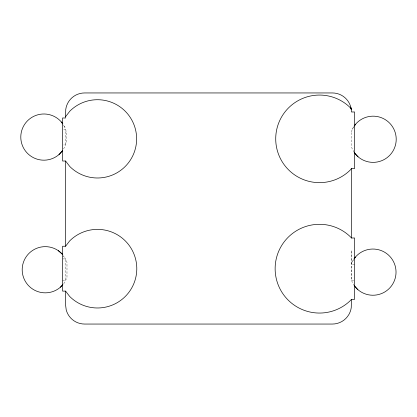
<?xml version="1.0" encoding="UTF-8"?>
<svg xmlns="http://www.w3.org/2000/svg" width="417" height="417" viewBox="0 0 417 417"><rect width="100%" height="100%" fill="white"/><g stroke="black" fill="none" stroke-linecap="round" stroke-linejoin="round"><path stroke-width="0.31" stroke-dasharray="2.08 1.56" d="M351.422 131.913L352.302 129.228A23.102 23.102 0 0 1 353.793 126.601M353.616 259.473A23.102 23.102 0 0 0 352.125 262.1L351.422 264.242L351.422 280.339L353.84 285.139M63.561 148.942C67.674 142.421 67.83 134.003 64.698 127.049A23.102 23.102 0 0 0 63.535 124.933M63.681 283.722A23.102 23.102 0 0 0 64.385 282.742L66.981 277.592L66.981 262.387L66.094 259.702L63.478 255.71M352.302 129.228L353.929 126.752M352.125 262.1L354.58 258.363M63.785 129.729L65.578 129.729L65.578 144.939L63.785 144.939M62.586 256.763L64.166 256.763M62.586 258.915L65.578 258.915L65.578 280.375L62.586 280.375M354.58 264.242L351.422 264.242L351.244 250.325L351.422 280.339L354.58 280.339M63.535 125.277L64.698 127.049M354.017 152.268L351.599 147.472L351.599 131.371"/><path stroke-width="0.63" d="M354.58 125.762L355.612 124.188M354.58 258.363L355.435 257.06M65.578 116.692L69.816 111.177A39.141 39.141 0 0 1 125.168 111.177A39.141 39.141 0 0 1 125.168 166.529A39.141 39.141 0 0 1 69.816 166.529L65.578 161.009L62.586 161.009L62.586 117.99L65.578 117.99L65.74 109.499A19.031 19.031 0 0 1 84.609 92.949L332.391 92.949A19.031 19.031 0 0 1 351.26 109.499L351.422 111.98L354.58 111.98L354.58 168.588L351.422 168.588L350.478 169.818A43.795 43.795 0 0 1 288.543 169.818A43.795 43.795 0 0 1 288.543 107.888A43.795 43.795 0 0 1 350.478 107.888L351.098 108.696M65.578 246.254L69.696 240.885A39.307 39.307 0 0 1 125.282 240.885A39.307 39.307 0 0 1 125.282 296.471A39.307 39.307 0 0 1 69.696 296.471L65.578 291.108L62.586 291.108L62.586 246.254L65.578 246.254L65.578 161.009M351.422 299.364L350.89 300.058A44.374 44.374 0 0 1 288.131 300.058A44.374 44.374 0 0 1 288.131 237.304A44.374 44.374 0 0 1 350.89 237.304L351.422 237.998L354.58 237.998L354.58 299.364L351.422 299.364L351.26 307.501A19.031 19.031 0 0 1 348.873 314.533L347.486 316.602A19.031 19.031 0 0 1 332.391 324.051L84.609 324.051A19.031 19.031 0 0 1 66.23 309.946L65.578 305.02L65.578 291.108M58.969 154.587L62.586 150.532M60.371 287.24L62.216 285.171M58.291 250.648L62.79 254.662A23.102 23.102 0 0 0 29.315 253.056A23.102 23.102 0 0 0 29.461 286.568A23.102 23.102 0 0 0 62.925 284.665M354.58 152.898L358.031 156.766M354.58 285.968L357.854 289.638M61.388 122.004L62.586 123.833M350.77 107.054L351.26 109.499M351.422 168.588L351.422 237.998M62.639 150.579A23.102 23.102 0 0 1 28.361 154.186A23.102 23.102 0 0 1 28.653 119.721A23.102 23.102 0 0 1 62.868 123.917M354.132 126.096A23.102 23.102 0 0 1 388.347 121.9A23.102 23.102 0 0 1 388.639 156.37A23.102 23.102 0 0 1 354.361 152.758M353.955 258.967A23.102 23.102 0 0 1 388.17 254.771A23.102 23.102 0 0 1 388.462 289.242A23.102 23.102 0 0 1 354.184 285.629"/></g></svg>
